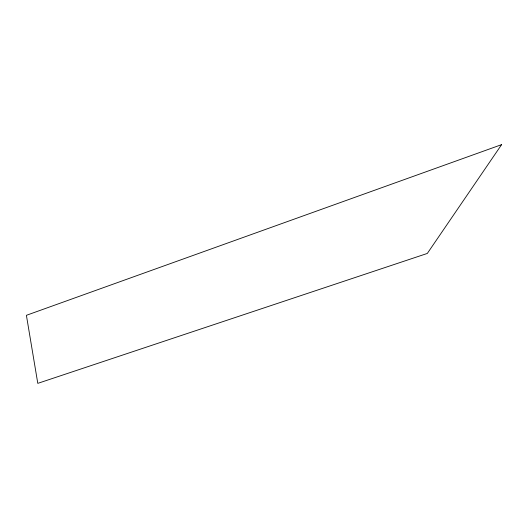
<?xml version="1.0" encoding="UTF-8"?>
<svg xmlns="http://www.w3.org/2000/svg" width="528" height="528" viewBox="0 0 528 528"><rect width="100%" height="100%" fill="white"/><g stroke="black" fill="none" stroke-linecap="round" stroke-linejoin="round"><path stroke-width="0.79" d="M501.6 144.639L427.317 253.44L37.792 383.361L26.4 315.315L501.6 144.639"/></g></svg>
